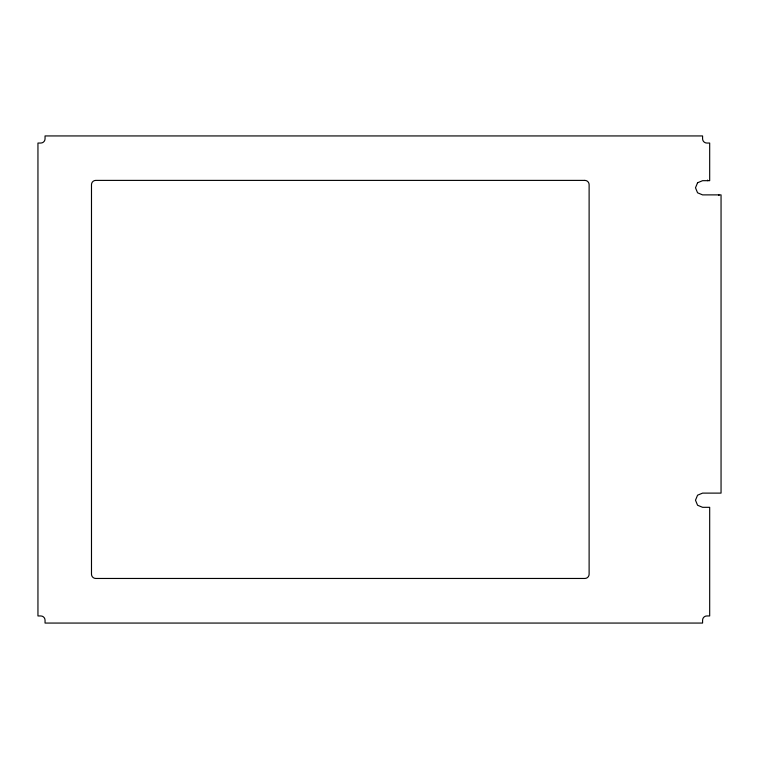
<?xml version="1.0" encoding="UTF-8"?>
<svg xmlns="http://www.w3.org/2000/svg" width="759" height="759" viewBox="0 0 759 759"><rect width="100%" height="100%" fill="white"/><g stroke="black" fill="none" stroke-linecap="round" stroke-linejoin="round"><path stroke-width="1.14" d="M718.915 194.883L718.915 195.452M707.559 180.101L707.559 180.68M697.568 182.758L695.491 187.777L697.568 192.795L702.587 194.883L721.05 194.883L721.05 493.113L702.587 493.113L697.568 495.191L695.491 500.209L697.568 505.238L702.587 507.316L709.684 507.316L709.684 615.957L706.847 615.957A4.26 4.26 0 0 0 702.587 620.217L702.587 623.063L45.047 623.063L45.047 620.217A4.26 4.26 0 0 0 40.787 615.957L37.95 615.957L37.95 143.043L40.787 143.043A4.26 4.26 0 0 0 45.047 138.783L45.047 135.937L702.587 135.937L702.587 138.783A4.26 4.26 0 0 0 706.847 143.043L709.684 143.043L709.684 180.68L702.587 180.68L697.568 182.758M584.857 180.395L95.748 180.395A4.26 4.26 0 0 0 91.488 184.655L91.488 574.202A4.26 4.26 0 0 0 95.748 578.462L584.857 578.462A4.26 4.26 0 0 0 589.117 574.202L589.117 184.655A4.26 4.26 0 0 0 584.857 180.395"/></g></svg>
